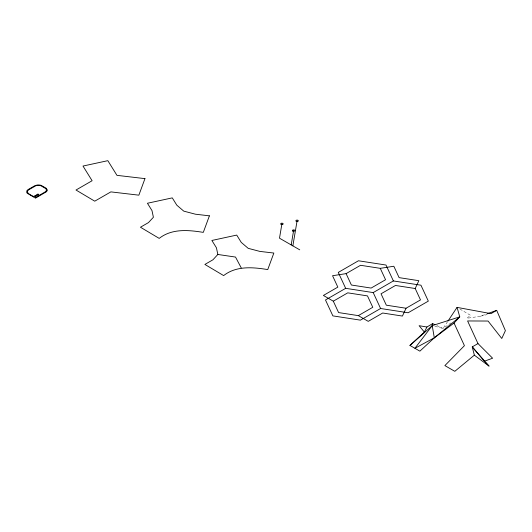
<?xml version="1.0" encoding="UTF-8"?>
<svg xmlns="http://www.w3.org/2000/svg" width="532" height="532" viewBox="0 0 532 532"><rect width="100%" height="100%" fill="white"/><g stroke="black" fill="none" stroke-linecap="round" stroke-linejoin="round"><path stroke-width="0.4" stroke-dasharray="2.66 2" d="M447.572 321.661L443.063 328.463L432.988 325.837M451.083 322.891L443.063 328.463L436.373 325.338M459.887 309.045L470.521 315.316L466.83 318.316L480.383 316.221L486.594 313.98M480.383 316.221L487.179 314.565"/><path stroke-width="0.8" d="M281.913 223.872L279.493 238.19L299.729 249.827M291.19 244.893L293.611 230.575M292.859 245.857L297.095 220.807M432.656 323.602L426.923 327.02L424.39 332.094L409.946 345.428L419.868 351.153L434.312 337.827L432.217 325.631L432.656 323.602L434.883 324.646M406.056 308.241L402.425 316.068L382.694 313.016L368.25 321.355L358.329 315.629L338.598 312.577L333.311 301.185L323.389 295.453L337.833 287.114L332.547 275.729L346.099 273.628L360.543 265.288L380.274 268.341L393.826 266.246L399.113 277.637L418.844 280.69L415.213 288.517L420.499 299.902L406.056 308.241L386.325 305.188L381.038 293.804L395.482 285.465L415.213 288.517M448.024 320.982L457.055 307.376L490.956 313.647L496.689 310.342L505.4 330.658L501.769 338.485L488.07 321.042L467.595 320.956L477.975 343.579L492.612 358.216L484.346 361.228L472.243 346.891L477.975 343.579M434.312 337.827L459.768 316.859L432.217 325.631L414.907 348.294L434.312 337.827L454.042 323.05L459.768 316.859L457.055 307.376M217.841 254.469L212.94 259.789L204.887 264.437L223.64 275.589C236.301 265.641 252.846 267.164 267.749 269.584L273.847 253.046L259.842 251.403L248.198 248.338L241.275 242.419L236.72 235.084L211.876 240.464L216.431 247.799L217.841 254.469L235.523 257.062L241.229 267.869M409.946 345.428L432.217 325.631M474.344 355.163L488.981 366.043L472.243 346.891L474.344 355.163L454.807 371.329L444.885 365.597L464.423 345.68L454.042 323.05M345.66 288.324L325.484 299.975L332.872 315.882L360.423 320.144L380.599 308.5L408.15 312.763L428.327 301.119L420.938 285.205L393.387 280.943L373.211 292.587L345.66 288.324L338.279 272.417L358.448 260.773L385.999 265.036L393.387 280.943M333.311 301.185L347.755 292.846L367.486 295.898L372.772 307.29L358.329 315.629M487.372 313.7L496.689 310.342M426.923 327.02L419.103 325.697L424.39 332.094M485.377 362.299L488.981 366.043M380.274 268.341L385.56 279.732L371.117 288.071L351.386 285.019L346.099 273.628M373.211 292.587L380.599 308.5M47.175 190.05L46.956 190.988A5.307 3.066 0 0 1 46.297 191.826L35.478 198.15L34.966 197.857L45.679 191.6A4.715 2.72 0 0 0 46.257 190.875L46.257 189.246A4.475 2.587 0 0 0 45.672 188.534L40.977 185.821A4.456 2.574 0 0 0 39.747 185.488L36.954 185.488A4.396 2.54 0 0 0 35.724 185.821L28.721 189.791C23.814 192.956 33.436 195.982 34.56 197.033L34.048 197.325L27.245 193.216A5.16 2.979 0 0 1 26.706 192.365L26.826 190.808L27.83 189.738L34.899 185.655L37.26 185.01A5.832 3.365 0 0 1 38.903 184.97L39.953 185.083A5.14 2.966 0 0 1 41.376 185.469L46.277 188.301L47.175 190.05M144.957 178.632L138.865 195.171L110.855 191.886L94.749 201.182L76.003 190.024L92.109 180.727L82.992 166.05L107.836 160.671L116.954 175.347L144.957 178.632M209.402 215.839L203.304 232.378C188.401 229.957 171.856 228.441 159.194 238.389L140.448 227.231L148.495 222.582L153.396 217.262L151.992 210.592L147.43 203.257L172.275 197.877L176.837 205.212L183.753 211.131L195.397 214.197L209.402 215.839M35.125 195.723L34.613 196.022L35.464 196.514L35.977 196.215L35.125 195.723M36.542 194.905L36.03 195.204L36.881 195.696L37.393 195.397L36.542 194.905M37.958 194.087L37.446 194.386L38.297 194.878L38.809 194.579L37.958 194.087M292.933 231.174A1.237 0.712 0 0 0 294.841 230.615A1.237 0.712 0 0 0 293.059 229.937A1.237 0.712 0 0 0 292.933 231.174M281.242 224.471A1.237 0.712 0 0 0 283.15 223.919A1.237 0.712 0 0 0 281.362 223.24A1.237 0.712 0 0 0 281.242 224.471M296.417 221.405A1.237 0.712 0 0 0 298.326 220.853A1.237 0.712 0 0 0 296.543 220.175A1.237 0.712 0 0 0 296.417 221.405"/></g></svg>
